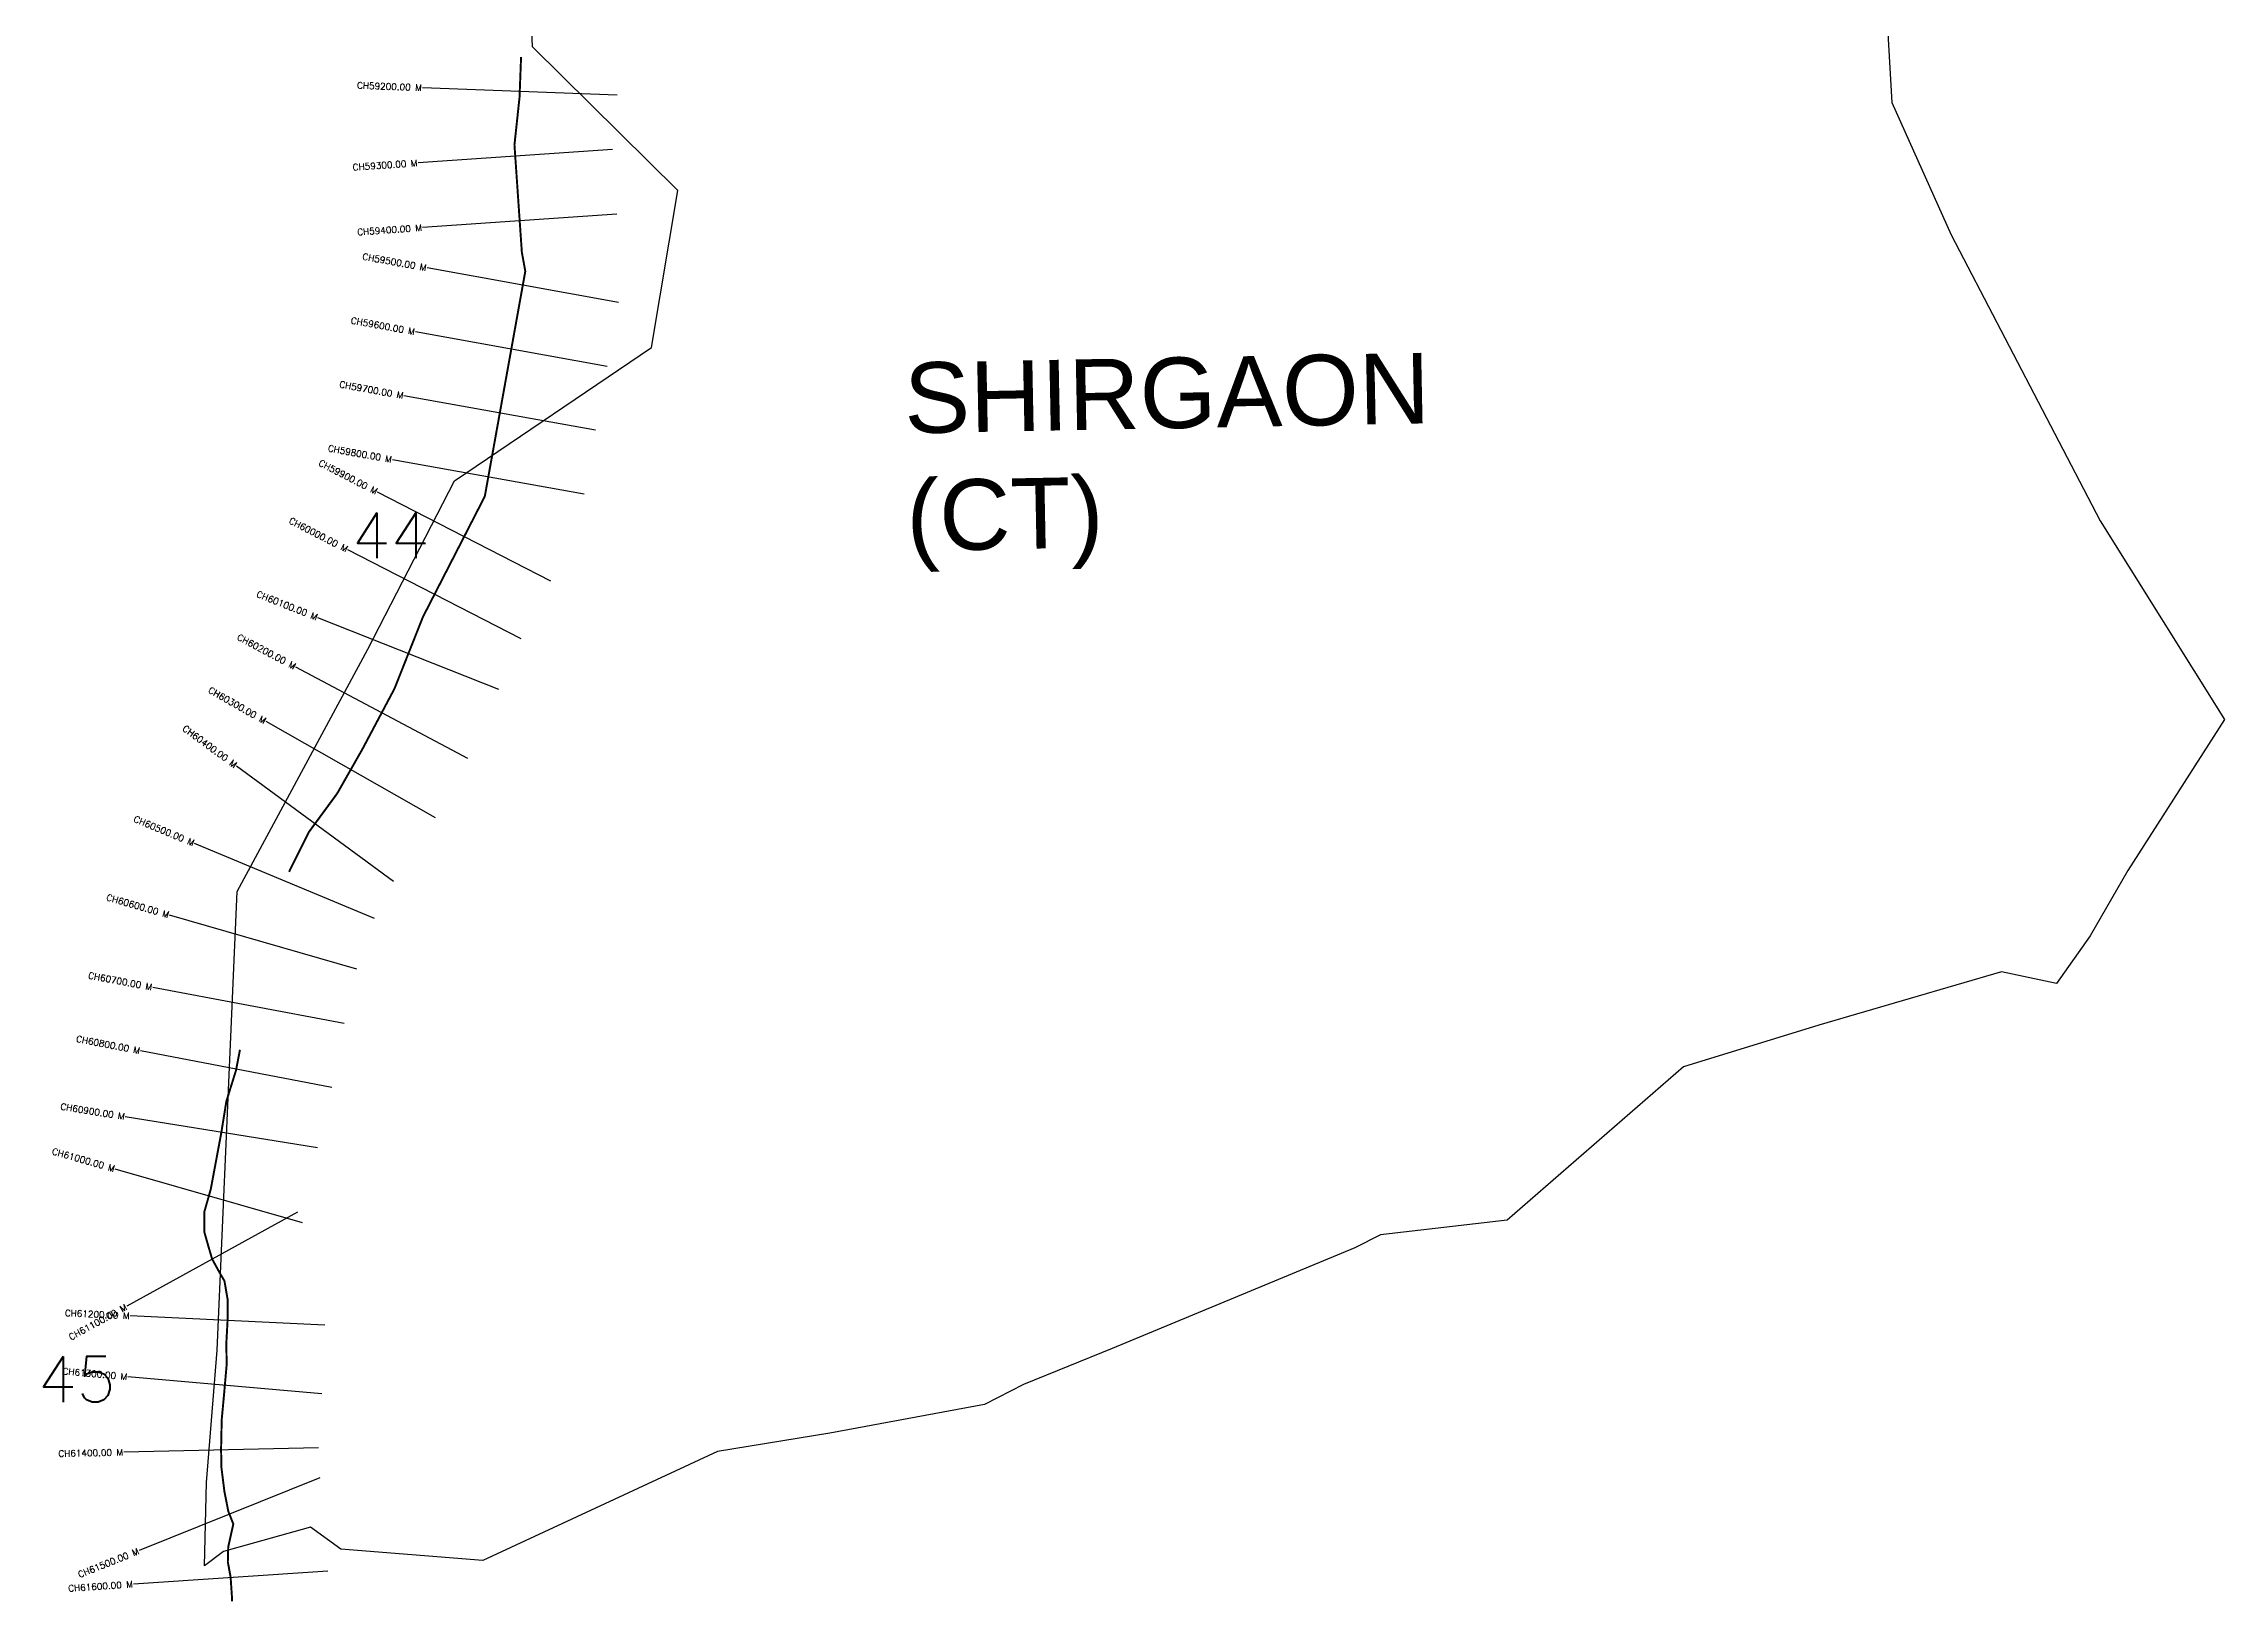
# Model space of a CAD drawing. Header units: metres. Extents: x 259278 to 262666, y 2177243 to 2181864.
# Drawn here: x 259307 to 262666, y 2177243 to 2179644 of the extents above; entities that cross this region are included whole.
import ezdxf
from ezdxf.enums import TextEntityAlignment as Align

# ---------------------------------------------------------------- set-up
doc = ezdxf.new("R2010")
doc.units = ezdxf.units.M
for name, color, linetype in [('CS', 134, 'Continuous'), ('CSMark', 6, 'Continuous'), ('NATURALLY PROTECTED', 3, 'Continuous'), ('village', 3, 'Continuous'), ('VILLAGE NAME', 250, 'Continuous')]:
    doc.layers.add(name, color=color, linetype=linetype)
doc.styles.get("Standard").update_dxf_attribs({"font": 'simplex.shx'})

msp = doc.modelspace()

# ---------------------------------------------------------------- linework, layer by layer
at = {"layer": 'CS'}
for p, q in [((260190.1, 2179564.3), (259890.4, 2179575.7)), ((260182.9, 2179480.8), (259883.6, 2179460.2)), ((260189.8, 2179381), (259890.5, 2179360.4)), ((260192.6, 2179245.1), (259897.4, 2179298.3)), ((260174.9, 2179146.7), (259879.6, 2179199.9)), ((260157.1, 2179048.2), (259861.9, 2179101.4)), ((260139.4, 2178949.8), (259844.2, 2179003)), ((260088.1, 2178816.1), (259821.2, 2178953.1)), ((260042.4, 2178727.1), (259775.5, 2178864.1)), ((260008.1, 2178648.9), (259729.2, 2178759.5)), ((259960.1, 2178542.9), (259695.1, 2178683.5)), ((259910.2, 2178451.3), (259649.4, 2178599.5)), ((259845.5, 2178353.2), (259603.8, 2178531)), ((259816.3, 2178296.4), (259539.3, 2178411.7)), ((259789, 2178218.1), (259500.8, 2178301.4)), ((259769.6, 2178134.6), (259474.8, 2178190.3)), ((259750.8, 2178036.1), (259456.2, 2178092.4)), ((259728.7, 2177943.3), (259432.5, 2177991)), ((259705.5, 2177827.8), (259417.1, 2177910.4)), ((259697.7, 2177844.2), (259435, 2177699.4)), ((259739.9, 2177670.2), (259440.2, 2177684.2)), ((259735.4, 2177564.4), (259436.5, 2177590.5)), ((259730.1, 2177480.9), (259430.2, 2177474.4)), ((259732.2, 2177434.8), (259453.8, 2177322.9)), ((259744.5, 2177291.4), (259445.2, 2177271.2))]:
    msp.add_line(p, q, dxfattribs=at)
at = {"layer": 'NATURALLY PROTECTED', "const_width": 3, "flags": 128}
for points in [[(260042.3, 2179623.2), (260039.9, 2179560.9), (260032.1, 2179487.8), (260043.5, 2179322.3), (260048.8, 2179293.1), (259986.4, 2178946.4), (259891.1, 2178760.8), (259847.3, 2178650.4), (259797.8, 2178557.1), (259759, 2178488.9), (259715.6, 2178429.8), (259686.6, 2178371.9), (259684.9, 2178368.1)], [(259609.2, 2178094.2), (259603.1, 2178062.4), (259588.3, 2178015), (259580.5, 2177966.7), (259564.2, 2177879.3), (259554.1, 2177843.8), (259554.3, 2177813.5), (259560.5, 2177791.7), (259566.3, 2177771.9), (259577.1, 2177752.2), (259585.3, 2177738.1), (259590.4, 2177708.4), (259590.1, 2177677.2), (259588.2, 2177642.3), (259588.7, 2177609.1), (259584.4, 2177560.1), (259581.1, 2177524.7), (259580.1, 2177478.5), (259580.7, 2177450.2), (259585.3, 2177413.5), (259591.3, 2177383.1), (259599, 2177363.8), (259591.1, 2177328.3), (259590.5, 2177305.4), (259594.8, 2177281.9), (259596.9, 2177250.6), (259597.1, 2177244.6)]]:
    msp.add_lwpolyline(points, dxfattribs=at)
at = {"layer": 'village', "color": 6}
for points in [[(262666.5, 2178602.9, 0), (262517.5, 2178370.1, 0), (262459.7, 2178269.6, 0), (262407.9, 2178196.4, 0), (262323.2, 2178214.3, 0), (262041.6, 2178132, 0), (261833, 2178067.9, 0), (261561.5, 2177831.7, 0), (261366.5, 2177809.4, 0), (261326.7, 2177789.3, 0), (260953.1, 2177634, 0), (260816.5, 2177578.7, 0), (260756.5, 2177547.9, 0), (260518.1, 2177503.6, 0), (260345.1, 2177475.5, 0), (259983.2, 2177307.4, 0), (259764.6, 2177325, 0), (259718, 2177359, 0), (259583.9, 2177321.6, 0), (259554.6, 2177299.5, 0), (259557.8, 2177427.5, 0), (259573.9, 2177631.5, 0), (259604.8, 2178337.8, 0), (259806.1, 2178711, 0), (259939.9, 2178970.2, 0), (260243.2, 2179176, 0), (260283.9, 2179417.7, 0), (260059.9, 2179638.6, 0), (260036.4, 2180250.4, 0)], [(262136.6, 2179856.2, 0), (262154.2, 2179553, 0), (262245.3, 2179349.3, 0), (262475.3, 2178909, 0), (262666.5, 2178602.9, 0)]]:
    msp.add_polyline3d(points, dxfattribs=at)

# ---------------------------------------------------------------- texts
at = {"char_height": 70, "attachment_point": 1}
for s, insert in [('44', (259781.1, 2178921.2)), ('45', (259297.7, 2177621.6))]:
    msp.add_mtext_dynamic_manual_height_columns(s, width=95.172, gutter_width=1, heights=[0], dxfattribs=dict(at, insert=insert))
at = {"layer": 'CSMark'}
for s, rotation, p in [('CH59200.00 M', 357.8133, (259889.4, 2179575.8)), ('CH59300.00 M', 3.9443, (259882.6, 2179460.1)), ('CH59400.00 M', 3.9443, (259889.5, 2179360.3)), ('CH59500.00 M', 349.7834, (259896.4, 2179298.5)), ('CH59600.00 M', 349.7834, (259878.6, 2179200)), ('CH59700.00 M', 349.7834, (259860.9, 2179101.6)), ('CH59800.00 M', 349.7834, (259843.2, 2179003.2)), ('CH59900.00 M', 332.8379, (259820.3, 2178953.5)), ('CH60000.00 M', 332.8379, (259774.6, 2178864.5)), ('CH60100.00 M', 338.3575, (259728.3, 2178759.9)), ('CH60200.00 M', 332.0484, (259694.2, 2178684)), ('CH60300.00 M', 330.3944, (259648.5, 2178600)), ('CH60400.00 M', 323.6539, (259603, 2178531.6)), ('CH60500.00 M', 337.3938, (259538.4, 2178412.1)), ('CH60600.00 M', 343.8711, (259499.8, 2178301.7)), ('CH60700.00 M', 349.3015, (259473.8, 2178190.5)), ('CH60800.00 M', 349.1838, (259455.2, 2178092.6)), ('CH60900.00 M', 350.8498, (259431.5, 2177991.2)), ('CH61000.00 M', 344.0106, (259416.1, 2177910.7)), ('CH61200.00 M', 357.3255, (259439.2, 2177684.3)), ('CH61100.00 M', 28.866, (259434.1, 2177698.9)), ('CH61300.00 M', 355.0086, (259435.5, 2177590.6)), ('CH61400.00 M', 1.2526, (259429.2, 2177474.3)), ('CH61500.00 M', 21.8985, (259452.9, 2177322.5)), ('CH61600.00 M', 3.8508, (259444.2, 2177271.2))]:
    msp.add_text(s, height=10, rotation=rotation, dxfattribs=at).set_placement(p, align=Align.MIDDLE_RIGHT)
at = {"layer": 'VILLAGE NAME', "insert": (260631.3, 2179152.2), "char_height": 108.748, "attachment_point": 1, "rotation": 1.1028}
msp.add_mtext_dynamic_manual_height_columns('{\\fArial|b0|i0|c0|p34;SHIRGAON (CT)}', width=726.929, gutter_width=543.7, heights=[0], dxfattribs=at)

doc.saveas('drawing.dxf')
